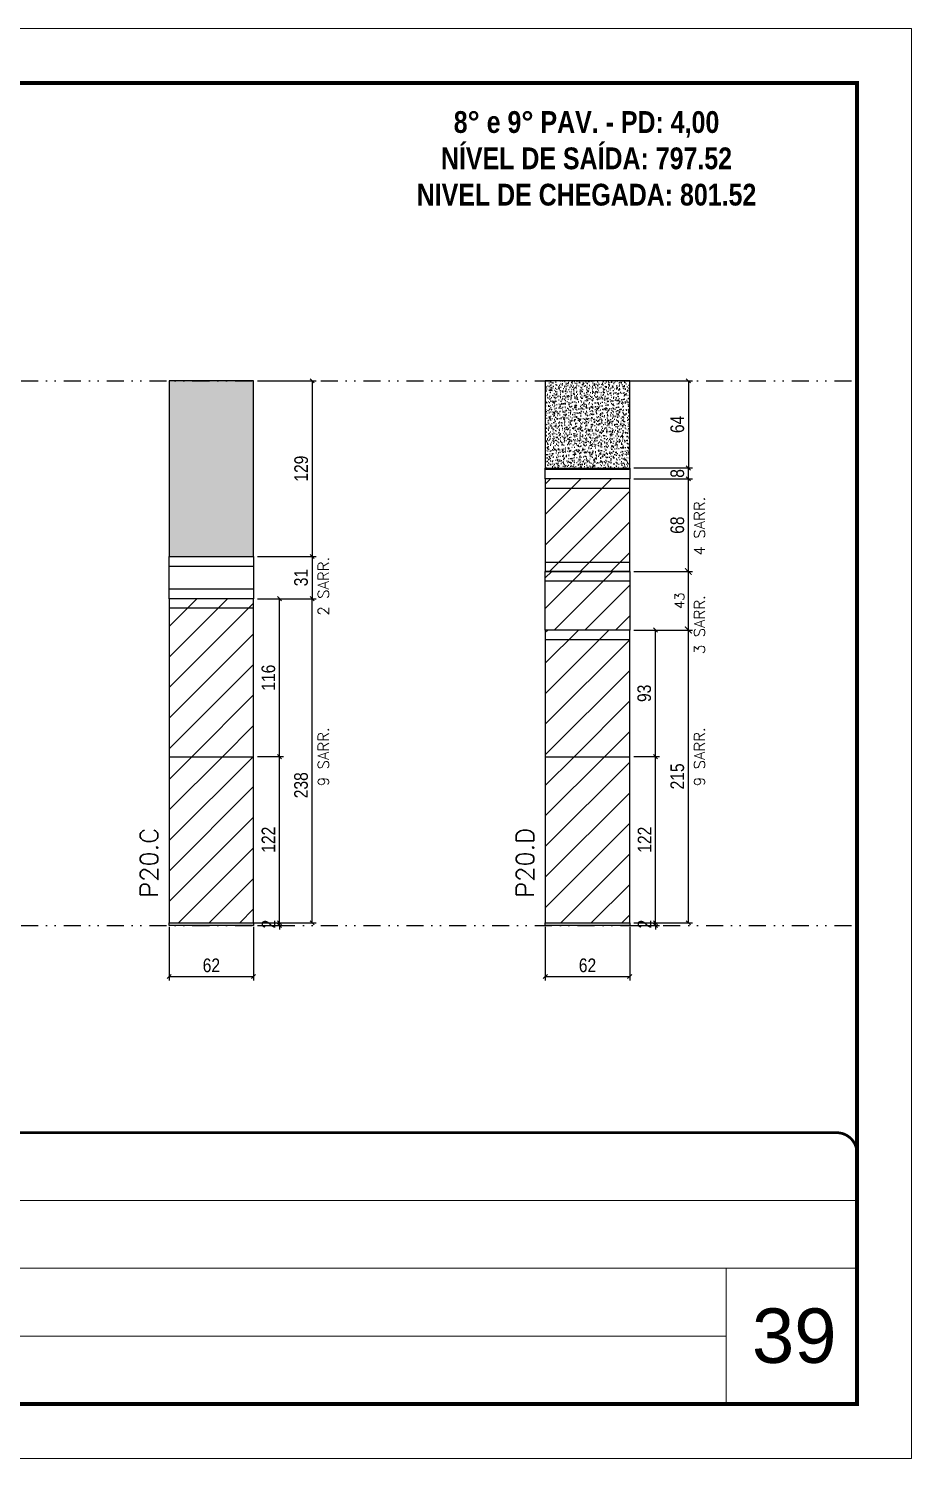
# Model space of a CAD drawing. Extents: x 28748 to 35002, y 14885 to 43501.
# Drawn here: x 32755 to 33403, y 32114 to 33164 of the extents above; entities that cross this region are included whole.
import ezdxf

# ---------------------------------------------------------------- set-up
doc = ezdxf.new("R2010")
doc.units = 0
for name, pattern in [('CONTINUO', [0]), ('DASHED', [0.75, 0.5, -0.25]), ('DIVIDE2', [0.625, 0.25, -0.125, 0, -0.125, 0, -0.125])]:
    doc.linetypes.add(name, pattern=pattern)
for name, color, linetype, lineweight in [('CARIMBO', 255, 'Continuous', 9), ('Folhas', 255, 'Continuous', 9), ('Hachura', 251, 'Continuous', 9), ('SARRAFO DE PRESSAO', 251, 'DASHED', 9), ('Texto Seção', 7, 'Continuous', 15)]:
    doc.layers.add(name, color=color, linetype=linetype, lineweight=lineweight)
for name, color, linetype in [('COTA', 241, 'Continuous'), ('NOMENCLATURA', 7, 'Continuous'), ('Nível', 160, 'Continuous'), ('Painéis', 200, 'Continuous'), ('SARR_2.2x7', 40, 'Continuous')]:
    doc.layers.add(name, color=color, linetype=linetype)
doc.styles.add('ARIAL', font='arial.ttf')
doc.styles.add('COTA TECNICA', font='techl___.ttf', dxfattribs={"height": 10})
doc.styles.add('COTA TECNICA-50', font='techl___.ttf', dxfattribs={"height": 10})
doc.styles.add('REGUA-120', font='ROMANS.shx', dxfattribs={"height": 15})
doc.styles.add('ROMANC', font='techb___.ttf', dxfattribs={"height": 2.5})
doc.styles.add('ROMANS', font='romans.shx')
doc.dimstyles.new('COTA PAINEL-50', dxfattribs={"dimtxt": 10, "dimasz": 3, "dimexe": 3, "dimexo": 3, "dimgap": 3, "dimtad": 1, "dimdec": 1, "dimzin": 12, "dimdsep": 46, "dimtxsty": 'COTA TECNICA-50', "dimblk1": 'OBLIQUE', "dimblk2": 'OBLIQUE', "dimsah": 1, "dimcen": 0.9, "dimclrd": 4, "dimclre": 4, "dimclrt": 240, "dimadec": 1, "dimazin": 3, "dimtfac": 1, "dimtdec": 1, "dimtmove": 0, "dimatfit": 3, "dimfxl": 1, "dimtolj": 1, "dimtzin": 12, "dimarcsym": 0})
doc.dimstyles.new('Cota Paínel', dxfattribs={"dimtxt": 7, "dimasz": 5, "dimexe": 3, "dimexo": 3, "dimgap": 3, "dimtad": 1, "dimdec": 1, "dimzin": 12, "dimdsep": 46, "dimtxsty": 'ROMANS', "dimblk": 'ARCHTICK', "dimcen": 0, "dimclrd": 4, "dimclre": 4, "dimclrt": 1, "dimadec": 1, "dimazin": 3, "dimtfac": 1, "dimtdec": 1, "dimtmove": 0, "dimatfit": 3, "dimldrblk": 'OBLIQUE', "dimfxl": 1, "dimtolj": 1, "dimtzin": 12, "dimarcsym": 0})
doc.dimstyles.new('PAINEL', dxfattribs={"dimtxt": 10, "dimasz": 3, "dimexe": 3, "dimexo": 3, "dimgap": 3, "dimtad": 1, "dimdec": 1, "dimzin": 12, "dimdsep": 46, "dimtxsty": 'COTA TECNICA', "dimblk1": 'OBLIQUE', "dimblk2": 'OBLIQUE', "dimsah": 1, "dimcen": 0.9, "dimclrd": 4, "dimclre": 4, "dimclrt": 240, "dimadec": 1, "dimazin": 3, "dimtfac": 1, "dimtdec": 1, "dimtmove": 0, "dimatfit": 3, "dimfxl": 1, "dimtolj": 1, "dimtzin": 12, "dimarcsym": 0})
pattern_1 = [(45, (-98791.431, -928.062), (-11.2253202, 11.2253202), [])]
pattern_2 = [(45, (-98735.236, -928.062), (-11.2253202, 11.2253202), [])]

# ---------------------------------------------------------------- blocks, each defined once
blk = doc.blocks.new('9999999999')
at = {"color": 30, "linetype": 'CONTINUO'}
for p, q in [((98564.6, 34379.6), (99584, 34379.6)), ((98564.6, 34329.8), (99488, 34329.8)), ((99584, 34329.8), (99488, 34329.8)), ((99488, 34329.8), (99488, 34230.2)), ((98564.6, 34280), (99488, 34280))]:
    blk.add_line(p, q, dxfattribs=at)
at = {"color": 30, "linetype": 'CONTINUO', "const_width": 2}
blk.add_lwpolyline([(99584, 34230.2), (99584, 34414.4, 0.414214), (99569, 34429.4), (98229, 34429.4, 0.414214), (98214, 34414.4), (98214, 34245.2, 0.414214), (98229, 34230.2), (99584, 34230.2)], format="xyb", dxfattribs=at)
at = {"layer": 'Folhas'}
blk.add_lwpolyline([(98139, 34190.2), (99624, 34190.2), (99624, 35240.2), (98139, 35240.2)], close=True, dxfattribs=at)
at = {"layer": 'Folhas', "color": 30, "const_width": 3}
blk.add_lwpolyline([(98214, 34230.2), (99584, 34230.2), (99584, 35200.2), (98214, 35200.2)], close=True, dxfattribs=at)
blk = doc.blocks.new('_Oblique')
at = {"color": 0, "linetype": 'ByBlock', "lineweight": -2}
blk.add_line((-0.5, -0.5), (0.5, 0.5), dxfattribs=at)
blk = doc.blocks.new('*D804')
at = {"layer": 'COTA', "color": 4, "lineweight": -2, "transparency": 16777216}
for p, q in [((32858.1, 32503.9), (32858.1, 32464.5)), ((32920.1, 32503.9), (32920.1, 32464.5)), ((32858.1, 32467.5), (32920.1, 32467.5))]:
    blk.add_line(p, q, dxfattribs=at)
at = {"layer": 'Defpoints', "color": 0, "transparency": 16777216}
for p in [(32858.1, 32506.9), (32920.1, 32506.9), (32920.1, 32467.5)]:
    blk.add_point(p, dxfattribs=at)
at = {"layer": 'COTA', "color": 4, "lineweight": -2, "transparency": 16777216, "xscale": 3, "yscale": 3, "zscale": 3, "rotation": 180}
blk.add_blockref('_Oblique', (32858.1, 32467.5), dxfattribs=at)
at = {"layer": 'COTA', "color": 4, "lineweight": -2, "transparency": 16777216, "xscale": 3, "yscale": 3, "zscale": 3}
blk.add_blockref('_Oblique', (32920.1, 32467.5), dxfattribs=at)
at = {"layer": 'COTA', "color": 240, "transparency": 16777216, "insert": (32889.1, 32475.6), "char_height": 10, "attachment_point": 5, "style": 'COTA TECNICA'}
blk.add_mtext('\\A1;62', dxfattribs=at)
blk = doc.blocks.new('*D805')
at = {"layer": 'COTA', "color": 4, "lineweight": -2, "transparency": 16777216}
for p, q in [((32939.1, 32506.9), (32939.1, 32509.9)), ((32923.1, 32506.9), (32942.1, 32506.9)), ((32923.1, 32504.9), (32942.1, 32504.9)), ((32939.1, 32504.9), (32939.1, 32506.9)), ((32939.1, 32504.9), (32939.1, 32501.9))]:
    blk.add_line(p, q, dxfattribs=at)
at = {"layer": 'Defpoints', "color": 0, "transparency": 16777216}
for p in [(32920.1, 32506.9), (32920.1, 32504.9), (32939.1, 32506.9)]:
    blk.add_point(p, dxfattribs=at)
at = {"layer": 'COTA', "color": 4, "lineweight": -2, "transparency": 16777216, "xscale": 3, "yscale": 3, "zscale": 3}
for p, rotation in [((32939.1, 32506.9), 270), ((32939.1, 32504.9), 90)]:
    blk.add_blockref('_Oblique', p, dxfattribs=dict(at, rotation=rotation))
at = {"layer": 'COTA', "color": 240, "transparency": 16777216, "insert": (32931.1, 32505.9), "char_height": 10, "attachment_point": 5, "rotation": 90, "style": 'COTA TECNICA-50'}
blk.add_mtext('\\A1;2', dxfattribs=at)
blk = doc.blocks.new('*D1666')
at = {"layer": 'COTA', "color": 4, "linetype": 'ByBlock', "lineweight": -2, "transparency": 16777216}
for p, q in [((32923.1, 32904.9), (32966.2, 32904.9)), ((32963.2, 32904.9), (32963.2, 32775.9)), ((32923.1, 32775.9), (32966.2, 32775.9))]:
    blk.add_line(p, q, dxfattribs=at)
at = {"layer": 'Defpoints', "color": 0, "linetype": 'ByBlock', "transparency": 16777216}
for p in [(32920.1, 32904.9), (32920.1, 32775.9), (32963.2, 32775.9)]:
    blk.add_point(p, dxfattribs=at)
at = {"layer": 'COTA', "color": 4, "linetype": 'ByBlock', "lineweight": -2, "transparency": 16777216, "xscale": 3, "yscale": 3, "zscale": 3}
for p, rotation in [((32963.2, 32904.9), 90), ((32963.2, 32775.9), 270)]:
    blk.add_blockref('_Oblique', p, dxfattribs=dict(at, rotation=rotation))
at = {"layer": 'COTA', "color": 240, "linetype": 'ByBlock', "transparency": 16777216, "insert": (32955.1, 32840.4), "char_height": 10, "attachment_point": 5, "rotation": 90, "style": 'COTA TECNICA'}
blk.add_mtext('\\A1;129', dxfattribs=at)
blk = doc.blocks.new('*D1667')
at = {"layer": 'COTA', "color": 4, "linetype": 'ByBlock', "lineweight": -2, "transparency": 16777216}
for p, q in [((32923.1, 32744.9), (32966.2, 32744.9)), ((32963.2, 32506.9), (32963.2, 32744.9)), ((32923.1, 32506.9), (32966.2, 32506.9))]:
    blk.add_line(p, q, dxfattribs=at)
at = {"layer": 'Defpoints', "color": 0, "linetype": 'ByBlock', "transparency": 16777216}
for p in [(32920.1, 32744.9), (32963.2, 32744.9), (32920.1, 32506.9)]:
    blk.add_point(p, dxfattribs=at)
at = {"layer": 'COTA', "color": 4, "linetype": 'ByBlock', "lineweight": -2, "transparency": 16777216, "xscale": 3, "yscale": 3, "zscale": 3}
for p, rotation in [((32963.2, 32744.9), 90), ((32963.2, 32506.9), 270)]:
    blk.add_blockref('_Oblique', p, dxfattribs=dict(at, rotation=rotation))
at = {"layer": 'COTA', "color": 240, "linetype": 'ByBlock', "transparency": 16777216, "insert": (32955, 32607.9), "char_height": 10, "attachment_point": 5, "rotation": 90, "style": 'COTA TECNICA'}
blk.add_mtext('\\A1;238', dxfattribs=at)
blk = doc.blocks.new('*D812')
at = {"layer": 'COTA', "color": 4, "lineweight": -2, "transparency": 16777216}
for p, q in [((33134.4, 32503.9), (33134.4, 32464.5)), ((33196.4, 32503.9), (33196.4, 32464.5)), ((33134.4, 32467.5), (33196.4, 32467.5))]:
    blk.add_line(p, q, dxfattribs=at)
at = {"layer": 'Defpoints', "color": 0, "transparency": 16777216}
for p in [(33134.4, 32506.9), (33196.4, 32506.9), (33196.4, 32467.5)]:
    blk.add_point(p, dxfattribs=at)
at = {"layer": 'COTA', "color": 4, "lineweight": -2, "transparency": 16777216, "xscale": 3, "yscale": 3, "zscale": 3, "rotation": 180}
blk.add_blockref('_Oblique', (33134.4, 32467.5), dxfattribs=at)
at = {"layer": 'COTA', "color": 4, "lineweight": -2, "transparency": 16777216, "xscale": 3, "yscale": 3, "zscale": 3}
blk.add_blockref('_Oblique', (33196.4, 32467.5), dxfattribs=at)
at = {"layer": 'COTA', "color": 240, "transparency": 16777216, "insert": (33165.4, 32475.6), "char_height": 10, "attachment_point": 5, "style": 'COTA TECNICA'}
blk.add_mtext('\\A1;62', dxfattribs=at)
blk = doc.blocks.new('*D813')
at = {"layer": 'COTA', "color": 4, "lineweight": -2, "transparency": 16777216}
for p, q in [((33215.3, 32506.9), (33215.3, 32509.9)), ((33199.4, 32506.9), (33218.3, 32506.9)), ((33199.4, 32504.9), (33218.3, 32504.9)), ((33215.3, 32504.9), (33215.3, 32506.9)), ((33215.3, 32504.9), (33215.3, 32501.9))]:
    blk.add_line(p, q, dxfattribs=at)
at = {"layer": 'Defpoints', "color": 0, "transparency": 16777216}
for p in [(33196.4, 32506.9), (33196.4, 32504.9), (33215.3, 32506.9)]:
    blk.add_point(p, dxfattribs=at)
at = {"layer": 'COTA', "color": 4, "lineweight": -2, "transparency": 16777216, "xscale": 3, "yscale": 3, "zscale": 3}
for p, rotation in [((33215.3, 32506.9), 270), ((33215.3, 32504.9), 90)]:
    blk.add_blockref('_Oblique', p, dxfattribs=dict(at, rotation=rotation))
at = {"layer": 'COTA', "color": 240, "transparency": 16777216, "insert": (33207.3, 32505.9), "char_height": 10, "attachment_point": 5, "rotation": 90, "style": 'COTA TECNICA-50'}
blk.add_mtext('\\A1;2', dxfattribs=at)
blk = doc.blocks.new('*D1669')
at = {"layer": 'COTA', "color": 4, "linetype": 'ByBlock', "lineweight": -2, "transparency": 16777216}
for p, q in [((33199.4, 32904.9), (33242.5, 32904.9)), ((33239.5, 32904.9), (33239.5, 32840.9)), ((33199.4, 32840.9), (33242.5, 32840.9))]:
    blk.add_line(p, q, dxfattribs=at)
at = {"layer": 'Defpoints', "color": 0, "linetype": 'ByBlock', "transparency": 16777216}
for p in [(33196.4, 32904.9), (33196.4, 32840.9), (33239.5, 32840.9)]:
    blk.add_point(p, dxfattribs=at)
at = {"layer": 'COTA', "color": 4, "linetype": 'ByBlock', "lineweight": -2, "transparency": 16777216, "xscale": 3, "yscale": 3, "zscale": 3}
for p, rotation in [((33239.5, 32904.9), 90), ((33239.5, 32840.9), 270)]:
    blk.add_blockref('_Oblique', p, dxfattribs=dict(at, rotation=rotation))
at = {"layer": 'COTA', "color": 240, "linetype": 'ByBlock', "transparency": 16777216, "insert": (33231.4, 32872.9), "char_height": 10, "attachment_point": 5, "rotation": 90, "style": 'COTA TECNICA'}
blk.add_mtext('\\A1;64', dxfattribs=at)
blk = doc.blocks.new('*D1670')
at = {"layer": 'COTA', "color": 4, "linetype": 'ByBlock', "lineweight": -2, "transparency": 16777216}
for p, q in [((33199.4, 32721.9), (33242.5, 32721.9)), ((33239.5, 32506.9), (33239.5, 32721.9)), ((33199.4, 32506.9), (33242.5, 32506.9))]:
    blk.add_line(p, q, dxfattribs=at)
at = {"layer": 'Defpoints', "color": 0, "linetype": 'ByBlock', "transparency": 16777216}
for p in [(33196.4, 32721.9), (33239.5, 32721.9), (33196.4, 32506.9)]:
    blk.add_point(p, dxfattribs=at)
at = {"layer": 'COTA', "color": 4, "linetype": 'ByBlock', "lineweight": -2, "transparency": 16777216, "xscale": 3, "yscale": 3, "zscale": 3}
for p, rotation in [((33239.5, 32721.9), 90), ((33239.5, 32506.9), 270)]:
    blk.add_blockref('_Oblique', p, dxfattribs=dict(at, rotation=rotation))
at = {"layer": 'COTA', "color": 240, "linetype": 'ByBlock', "transparency": 16777216, "insert": (33231.4, 32614.4), "char_height": 10, "attachment_point": 5, "rotation": 90, "style": 'COTA TECNICA'}
blk.add_mtext('\\A1;215', dxfattribs=at)
blk = doc.blocks.new('*D1671')
at = {"layer": 'COTA', "color": 4, "linetype": 'ByBlock', "lineweight": -2, "transparency": 16777216}
for p, q in [((32923.1, 32628.9), (32942.1, 32628.9)), ((32939.1, 32506.9), (32939.1, 32628.9)), ((32861.1, 32506.9), (32942.1, 32506.9))]:
    blk.add_line(p, q, dxfattribs=at)
at = {"layer": 'Defpoints', "color": 0, "linetype": 'ByBlock', "transparency": 16777216}
for p in [(32920.1, 32628.9), (32939.1, 32628.9), (32858.1, 32506.9)]:
    blk.add_point(p, dxfattribs=at)
at = {"layer": 'COTA', "color": 4, "linetype": 'ByBlock', "lineweight": -2, "transparency": 16777216, "xscale": 3, "yscale": 3, "zscale": 3}
for p, rotation in [((32939.1, 32628.9), 90), ((32939.1, 32506.9), 270)]:
    blk.add_blockref('_Oblique', p, dxfattribs=dict(at, rotation=rotation))
at = {"layer": 'COTA', "color": 240, "linetype": 'ByBlock', "transparency": 16777216, "insert": (32931, 32567.9), "char_height": 10, "attachment_point": 5, "rotation": 90, "style": 'COTA TECNICA'}
blk.add_mtext('\\A1;122', dxfattribs=at)
blk = doc.blocks.new('*D1672')
at = {"layer": 'COTA', "color": 4, "linetype": 'ByBlock', "lineweight": -2, "transparency": 16777216}
for p, q in [((32923.1, 32744.9), (32942.1, 32744.9)), ((32939.1, 32628.9), (32939.1, 32744.9)), ((32923.1, 32628.9), (32942.1, 32628.9))]:
    blk.add_line(p, q, dxfattribs=at)
at = {"layer": 'Defpoints', "color": 0, "linetype": 'ByBlock', "transparency": 16777216}
for p in [(32920.1, 32744.9), (32939.1, 32744.9), (32920.1, 32628.9)]:
    blk.add_point(p, dxfattribs=at)
at = {"layer": 'COTA', "color": 4, "linetype": 'ByBlock', "lineweight": -2, "transparency": 16777216, "xscale": 3, "yscale": 3, "zscale": 3}
for p, rotation in [((32939.1, 32744.9), 90), ((32939.1, 32628.9), 270)]:
    blk.add_blockref('_Oblique', p, dxfattribs=dict(at, rotation=rotation))
at = {"layer": 'COTA', "color": 240, "linetype": 'ByBlock', "transparency": 16777216, "insert": (32931, 32686.9), "char_height": 10, "attachment_point": 5, "rotation": 90, "style": 'COTA TECNICA'}
blk.add_mtext('\\A1;116', dxfattribs=at)
blk = doc.blocks.new('*D1673')
at = {"layer": 'COTA', "color": 4, "linetype": 'ByBlock', "lineweight": -2, "transparency": 16777216}
for p, q in [((33199.4, 32628.9), (33218.3, 32628.9)), ((33215.3, 32506.9), (33215.3, 32628.9)), ((33199.4, 32506.9), (33218.3, 32506.9))]:
    blk.add_line(p, q, dxfattribs=at)
at = {"layer": 'Defpoints', "color": 0, "linetype": 'ByBlock', "transparency": 16777216}
for p in [(33196.4, 32628.9), (33215.3, 32628.9), (33196.4, 32506.9)]:
    blk.add_point(p, dxfattribs=at)
at = {"layer": 'COTA', "color": 4, "linetype": 'ByBlock', "lineweight": -2, "transparency": 16777216, "xscale": 3, "yscale": 3, "zscale": 3}
for p, rotation in [((33215.3, 32628.9), 90), ((33215.3, 32506.9), 270)]:
    blk.add_blockref('_Oblique', p, dxfattribs=dict(at, rotation=rotation))
at = {"layer": 'COTA', "color": 240, "linetype": 'ByBlock', "transparency": 16777216, "insert": (33207.3, 32567.9), "char_height": 10, "attachment_point": 5, "rotation": 90, "style": 'COTA TECNICA'}
blk.add_mtext('\\A1;122', dxfattribs=at)
blk = doc.blocks.new('*D1661')
at = {"layer": 'COTA', "color": 4, "linetype": 'ByBlock', "lineweight": -2, "transparency": 16777216}
for p, q in [((33199.4, 32721.9), (33218.3, 32721.9)), ((33215.3, 32628.9), (33215.3, 32721.9)), ((33199.4, 32628.9), (33218.3, 32628.9))]:
    blk.add_line(p, q, dxfattribs=at)
at = {"layer": 'Defpoints', "color": 0, "linetype": 'ByBlock', "transparency": 16777216}
for p in [(33196.4, 32721.9), (33215.3, 32721.9), (33196.4, 32628.9)]:
    blk.add_point(p, dxfattribs=at)
at = {"layer": 'COTA', "color": 4, "linetype": 'ByBlock', "lineweight": -2, "transparency": 16777216, "xscale": 3, "yscale": 3, "zscale": 3}
for p, rotation in [((33215.3, 32721.9), 90), ((33215.3, 32628.9), 270)]:
    blk.add_blockref('_Oblique', p, dxfattribs=dict(at, rotation=rotation))
at = {"layer": 'COTA', "color": 240, "linetype": 'ByBlock', "transparency": 16777216, "insert": (33207.1, 32675.4), "char_height": 10, "attachment_point": 5, "rotation": 90, "style": 'COTA TECNICA'}
blk.add_mtext('\\A1;93', dxfattribs=at)
blk = doc.blocks.new('_ArchTick')
at = {"color": 0, "linetype": 'ByBlock', "const_width": 0.15}
blk.add_lwpolyline([(-0.5, -0.5), (0.5, 0.5)], dxfattribs=at)
blk = doc.blocks.new('*D1662')
at = {"layer": 'COTA', "color": 4, "lineweight": -2, "transparency": 16777216}
for p, q in [((33199.4, 32764.9), (33242.5, 32764.9)), ((33239.5, 32721.9), (33239.5, 32764.9)), ((33199.4, 32721.9), (33242.5, 32721.9))]:
    blk.add_line(p, q, dxfattribs=at)
at = {"layer": 'Defpoints', "color": 0, "transparency": 16777216}
for p in [(33196.4, 32764.9), (33239.5, 32764.9), (33196.4, 32721.9)]:
    blk.add_point(p, dxfattribs=at)
at = {"layer": 'COTA', "color": 4, "lineweight": -2, "transparency": 16777216, "xscale": 5, "yscale": 5, "zscale": 5}
for p, rotation in [((33239.5, 32764.9), 90), ((33239.5, 32721.9), 270)]:
    blk.add_blockref('_ArchTick', p, dxfattribs=dict(at, rotation=rotation))
at = {"layer": 'COTA', "color": 1, "transparency": 16777216, "insert": (33233, 32743.4), "char_height": 7, "attachment_point": 5, "rotation": 90, "style": 'ROMANS'}
blk.add_mtext('\\A1;43', dxfattribs=at)
blk = doc.blocks.new('*D2125')
at = {"layer": 'COTA', "color": 4, "lineweight": -2, "transparency": 16777216}
for p, q in [((33199.4, 32832.9), (33242.5, 32832.9)), ((33239.5, 32764.9), (33239.5, 32832.9)), ((33199.4, 32764.9), (33242.5, 32764.9))]:
    blk.add_line(p, q, dxfattribs=at)
at = {"layer": 'Defpoints', "color": 0, "transparency": 16777216}
for p in [(33196.4, 32832.9), (33239.5, 32832.9), (33196.4, 32764.9)]:
    blk.add_point(p, dxfattribs=at)
at = {"layer": 'COTA', "color": 4, "lineweight": -2, "transparency": 16777216, "xscale": 3, "yscale": 3, "zscale": 3}
for p, rotation in [((33239.5, 32832.9), 90), ((33239.5, 32764.9), 270)]:
    blk.add_blockref('_Oblique', p, dxfattribs=dict(at, rotation=rotation))
at = {"layer": 'COTA', "color": 240, "transparency": 16777216, "insert": (33231.4, 32798.9), "char_height": 10, "attachment_point": 5, "rotation": 90, "style": 'COTA TECNICA'}
blk.add_mtext('\\A1;68', dxfattribs=at)
blk = doc.blocks.new('*D2445')
at = {"layer": 'COTA', "color": 4, "lineweight": -2, "transparency": 16777216}
for p, q in [((32923.1, 32775.9), (32966.2, 32775.9)), ((32963.2, 32775.9), (32963.2, 32744.9)), ((32923.1, 32744.9), (32966.2, 32744.9))]:
    blk.add_line(p, q, dxfattribs=at)
at = {"layer": 'Defpoints', "color": 0, "transparency": 16777216}
for p in [(32920.1, 32775.9), (32920.1, 32744.9), (32963.2, 32744.9)]:
    blk.add_point(p, dxfattribs=at)
at = {"layer": 'COTA', "color": 4, "lineweight": -2, "transparency": 16777216, "xscale": 3, "yscale": 3, "zscale": 3}
for p, rotation in [((32963.2, 32775.9), 90), ((32963.2, 32744.9), 270)]:
    blk.add_blockref('_Oblique', p, dxfattribs=dict(at, rotation=rotation))
at = {"layer": 'COTA', "color": 240, "transparency": 16777216, "insert": (32955, 32760.4), "char_height": 10, "attachment_point": 5, "rotation": 90, "style": 'COTA TECNICA'}
blk.add_mtext('\\A1;31', dxfattribs=at)
blk = doc.blocks.new('*D2613')
at = {"layer": 'COTA', "color": 4, "lineweight": -2, "transparency": 16777216}
for p, q in [((33199.4, 32840.9), (33242.5, 32840.9)), ((33239.5, 32832.9), (33239.5, 32840.9)), ((33199.4, 32832.9), (33242.5, 32832.9))]:
    blk.add_line(p, q, dxfattribs=at)
at = {"layer": 'Defpoints', "color": 0, "transparency": 16777216}
for p in [(33196.4, 32840.9), (33239.5, 32840.9), (33196.4, 32832.9)]:
    blk.add_point(p, dxfattribs=at)
at = {"layer": 'COTA', "color": 4, "lineweight": -2, "transparency": 16777216, "xscale": 3, "yscale": 3, "zscale": 3}
for p, rotation in [((33239.5, 32840.9), 90), ((33239.5, 32832.9), 270)]:
    blk.add_blockref('_Oblique', p, dxfattribs=dict(at, rotation=rotation))
at = {"layer": 'COTA', "color": 240, "transparency": 16777216, "insert": (33231.4, 32836.9), "char_height": 10, "attachment_point": 5, "rotation": 90, "style": 'COTA TECNICA'}
blk.add_mtext('\\A1;8', dxfattribs=at)

msp = doc.modelspace()

# ---------------------------------------------------------------- hatches: boundary and pattern name
at = {"layer": 'COTA', "linetype": 'ByBlock'}
h = msp.add_hatch(dxfattribs=at)
h.set_pattern_fill('AR-CONC', color=256, scale=0.03)
h.set_pattern_definition([(50, (-98791.431, -894.0617), (5.46554007, -0.47817257), [0.5715, -6.2865]), (355, (-98791.431, -894.0617), (-1.05730264, 5.73170536), [0.4572, -5.02921753]), (100.4514447, (-98790.9756, -894.1015), (4.40823741, 5.25353256), [0.48570026, -5.34270734]), (46.1842, (-98791.431, -892.5377), (8.13237123, -1.26126984), [0.85725, -9.42975]), (96.6355576, (-98790.753, -892.643), (7.122124, 7.42278374), [0.7285507, -8.01406824]), (351.184151, (-98791.431, -892.538), (7.122124, 7.42278374), [0.685799, -7.54379196]), (21, (-98790.669, -892.9187), (4.54843174, -3.06795595), [0.5715, -6.2865]), (326, (-98790.669, -892.9187), (1.85406085, 5.52563898), [0.4572, -5.0292]), (71.451445, (-98790.29, -893.1743), (6.40249258, 2.45768307), [0.48570026, -5.34269813]), (37.5, (-98791.431, -894.0617), (0.092658098, 2.536651166), [0, -4.96824, 0, -5.1054, 0, -5.04825]), (7.5, (-98791.431, -894.0617), (2.004589875, 3.005417245), [0, -2.91084, 0, -4.85394, 0, -1.92405]), (327.5, (-98793.1303, -894.0617), (4.067717855, -0.17186232), [0, -1.905, 0, -5.9436, 0, -7.8867]), (317.5, (-98793.8923, -894.0617), (4.44387544, 0.76279473), [0, -2.4765, 0, -3.94716, 0, -5.6007])])
h.paths.add_polyline_path([(32920.15, 32904.85), (32858.15, 32904.85), (32858.15, 32775.85), (32920.15, 32775.85)])
h = msp.add_hatch(dxfattribs=at)
h.set_pattern_fill('AR-CONC', color=256, scale=0.03)
h.set_pattern_definition([(50, (-98735.2356, -885.0617), (5.46554007, -0.47817257), [0.5715, -6.2865]), (355, (-98735.2356, -885.0617), (-1.05730264, 5.73170536), [0.4572, -5.02921753]), (100.4514447, (-98734.78, -885.1015), (4.40823741, 5.25353256), [0.48570026, -5.34270734]), (46.1842, (-98735.2356, -883.5377), (8.13237123, -1.26126984), [0.85725, -9.42975]), (96.6355576, (-98734.558, -883.643), (7.122124, 7.42278374), [0.7285507, -8.01406824]), (351.184151, (-98735.2356, -883.538), (7.122124, 7.42278374), [0.685799, -7.54379196]), (21, (-98734.4736, -883.9187), (4.54843174, -3.06795595), [0.5715, -6.2865]), (326, (-98734.4736, -883.9187), (1.85406085, 5.52563898), [0.4572, -5.0292]), (71.451445, (-98734.0945, -884.1743), (6.40249258, 2.45768307), [0.48570026, -5.34269813]), (37.5, (-98735.2356, -885.0617), (0.092658098, 2.536651166), [0, -4.96824, 0, -5.1054, 0, -5.04825]), (7.5, (-98735.2356, -885.0617), (2.004589875, 3.005417245), [0, -2.91084, 0, -4.85394, 0, -1.92405]), (327.5, (-98736.9348, -885.0617), (4.067717855, -0.17186232), [0, -1.905, 0, -5.9436, 0, -7.8867]), (317.5, (-98737.6968, -885.0617), (4.44387544, 0.76279473), [0, -2.4765, 0, -3.94716, 0, -5.6007])])
h.paths.add_polyline_path([(33196.42, 32904.85), (33134.42, 32904.85), (33134.42, 32840.85), (33196.42, 32840.85)])
at = {"layer": 'Hachura'}
h = msp.add_hatch(dxfattribs=at)
h.set_pattern_fill('ANSI31', color=256, scale=5)
h.set_pattern_definition([(45, (1585, 0), (-11.22532, 11.22532), [])])
h.paths.add_polyline_path([(33196.42, 32832.85), (33134.42, 32832.85), (33134.42, 32764.85), (33196.42, 32764.85)])
h = msp.add_hatch(dxfattribs=at)
h.set_pattern_fill('ANSI31', color=256, scale=5)
h.set_pattern_definition([(45, (28969.309, 35532.31), (-11.22532, 11.22532), [])])
h.paths.add_polyline_path([(33196.42, 32721.85), (33196.42, 32764.85), (33134.42, 32764.85), (33134.42, 32721.85)])
at = {"layer": 'Hachura', "linetype": 'ByBlock'}
h = msp.add_hatch(dxfattribs=at)
h.set_pattern_fill('ANSI31', color=256, scale=5)
h.set_pattern_definition(pattern_1)
h.paths.add_polyline_path([(32920.15, 32748.85), (32920.15, 32744.85), (32858.15, 32744.85), (32858.15, 32748.85), (32858.15, 32628.85), (32920.15, 32628.85)])
h = msp.add_hatch(dxfattribs=at)
h.set_pattern_fill('ANSI31', color=256, scale=5)
h.set_pattern_definition(pattern_2)
h.paths.add_polyline_path([(33196.42, 32712.85), (33196.42, 32721.85), (33134.42, 32721.85), (33134.42, 32712.85), (33134.42, 32628.85), (33196.42, 32628.85)])
h = msp.add_hatch(dxfattribs=at)
h.set_pattern_fill('ANSI31', color=256, scale=5)
h.set_pattern_definition(pattern_1)
h.paths.add_polyline_path([(32920.15, 32628.85), (32858.15, 32628.85), (32858.15, 32506.85), (32920.15, 32506.85)])
h = msp.add_hatch(dxfattribs=at)
h.set_pattern_fill('ANSI31', color=256, scale=5)
h.set_pattern_definition(pattern_2)
h.paths.add_polyline_path([(33196.42, 32628.85), (33134.42, 32628.85), (33134.42, 32506.85), (33196.42, 32506.85)])

# ---------------------------------------------------------------- linework, layer by layer
at = {"layer": 'COTA', "linetype": 'ByBlock'}
for points in [[(32858.15, 32775.85), (32920.15, 32775.85), (32920.15, 32904.85), (32858.15, 32904.85)], [(33134.42, 32840.85), (33196.42, 32840.85), (33196.42, 32904.85), (33134.42, 32904.85)]]:
    msp.add_lwpolyline(points, close=True, dxfattribs=at)
at = {"layer": 'Nível', "color": 4, "linetype": 'DIVIDE2', "ltscale": 50}
for p, q in [((32309, 32904.85), (33363.34, 32904.85)), ((32309, 32504.85), (33363.34, 32504.85))]:
    msp.add_line(p, q, dxfattribs=at)
at = {"layer": 'Painéis'}
for p, q in [((33134.42, 32832.85), (33134.42, 32840.85)), ((33134.42, 32840.85), (33196.42, 32840.85)), ((33196.42, 32840.85), (33196.42, 32832.85)), ((33196.42, 32832.85), (33134.42, 32832.85)), ((33134.42, 32832.85), (33134.42, 32764.85)), ((33196.42, 32764.85), (33196.42, 32832.85)), ((32858.15, 32775.85), (32920.15, 32775.85)), ((32858.15, 32744.85), (32858.15, 32775.85)), ((32920.15, 32775.85), (32920.15, 32744.85)), ((33196.42, 32764.85), (33134.42, 32764.85)), ((33134.42, 32764.85), (33196.42, 32764.85)), ((32920.15, 32744.85), (32858.15, 32744.85)), ((32858.15, 32744.85), (32858.15, 32735.85)), ((32920.15, 32744.85), (32858.15, 32744.85)), ((32920.15, 32735.85), (32920.15, 32744.85)), ((32858.15, 32628.85), (32920.15, 32628.85)), ((33134.42, 32628.85), (33196.42, 32628.85))]:
    msp.add_line(p, q, dxfattribs=at)
for points in [[(33134.42, 32764.85), (33196.42, 32764.85), (33196.42, 32721.85), (33134.42, 32721.85)], [(32858.15, 32506.85), (32920.15, 32506.85), (32920.15, 32504.85), (32858.15, 32504.85)], [(33134.42, 32506.85), (33196.42, 32506.85), (33196.42, 32504.85), (33134.42, 32504.85)]]:
    msp.add_lwpolyline(points, close=True, dxfattribs=at)
for points in [[(32858.15, 32735.85), (32858.15, 32506.85), (32920.15, 32506.85), (32920.15, 32735.85)], [(33196.42, 32712.85), (33196.42, 32721.85), (33134.42, 32721.85), (33134.42, 32712.85)], [(33134.42, 32712.85), (33134.42, 32506.85), (33196.42, 32506.85), (33196.42, 32712.85)]]:
    msp.add_lwpolyline(points, dxfattribs=at)
at = {"layer": 'SARR_2.2x7'}
for p, q in [((33196.42, 32839.85), (33134.42, 32839.85)), ((33196.42, 32825.85), (33134.42, 32825.85)), ((33134.42, 32771.85), (33196.42, 32771.85)), ((32858.15, 32768.85), (32920.15, 32768.85)), ((32920.15, 32751.85), (32858.15, 32751.85)), ((33196.42, 32757.85), (33134.42, 32757.85)), ((32920.15, 32737.85), (32858.15, 32737.85)), ((33134.42, 32714.85), (33196.42, 32714.85))]:
    msp.add_line(p, q, dxfattribs=at)

# ---------------------------------------------------------------- block references
at = {"layer": 'SARRAFO DE PRESSAO', "color": 6, "linetype": 'ByBlock'}
msp.add_blockref('9999999999', (-66220.64, -2076.64), dxfattribs=at)

# ---------------------------------------------------------------- texts
at = {"layer": 'CARIMBO', "style": 'ARIAL'}
msp.add_text('39', height=40, dxfattribs=at).set_placement((33286.2, 32183.71))
at = {"layer": 'NOMENCLATURA', "color": 2, "insert": (33164.67, 33129.63), "char_height": 16, "attachment_point": 2, "style": 'ROMANC'}
msp.add_mtext_dynamic_manual_height_columns('\\P8° e 9° PAV. - PD: 4,00\\PNÍVEL DE SAÍDA: 797.52\\PNIVEL DE CHEGADA: 801.52', width=300.2766, gutter_width=1, heights=[0], dxfattribs=at)
at = {"layer": 'Texto Seção', "linetype": 'Continuous', "style": 'ROMANS'}
for s, p in [('4 SARR.', (33251.68, 32776.63)), ('2 SARR.', (32975.42, 32732.44)), ('3 SARR.', (33251.68, 32704.23)), ('9 SARR.', (32975.42, 32607.22)), ('9 SARR.', (33251.68, 32607.22))]:
    msp.add_text(s, height=8, rotation=90, dxfattribs=at).set_placement(p)
at = {"layer": 'Texto Seção', "char_height": 13, "width": 285.3299, "attachment_point": 7, "rotation": 90, "style": 'REGUA-120'}
for s, insert in [('P20.C', (32849.82, 32525.32)), ('P20.D', (33126.09, 32525.32))]:
    msp.add_mtext(s, dxfattribs=dict(at, insert=insert))

# ---------------------------------------------------------------- dimensions: what is measured, and where the dimension line sits
at = {"layer": 'COTA', "linetype": 'ByBlock'}
for base, p1, p2, picture, middle in [((32963.23, 32775.85), (32920.15, 32904.85), (32920.15, 32775.85), '*D1666', (32955.14, 32840.35)), ((33239.5, 32840.85), (33196.42, 32904.85), (33196.42, 32840.85), '*D1669', (33231.4, 32872.85)), ((33239.5, 32721.85), (33196.42, 32506.85), (33196.42, 32721.85), '*D1670', (33231.39, 32614.35)), ((32939.06, 32628.85), (32858.15, 32506.85), (32920.15, 32628.85), '*D1671', (32931, 32567.85)), ((33215.32, 32628.85), (33196.42, 32506.85), (33196.42, 32628.85), '*D1673', (33207.27, 32567.85))]:
    dim = msp.add_linear_dim(base=base, p1=p1, p2=p2, angle=90, dimstyle='PAINEL', dxfattribs=at)
    dim.commit()
    dim.dimension.update_dxf_attribs({"geometry": picture, "text_midpoint": middle})
at = {"layer": 'COTA'}
for base, p1, p2, dimstyle, picture, middle in [((33239.5, 32840.85), (33196.42, 32832.85), (33196.42, 32840.85), 'PAINEL', '*D2613', (33239.5, 32836.85)), ((32939.06, 32506.85), (32920.15, 32504.85), (32920.15, 32506.85), 'COTA PAINEL-50', '*D805', (32939.06, 32505.85)), ((33215.32, 32506.85), (33196.42, 32504.85), (33196.42, 32506.85), 'COTA PAINEL-50', '*D813', (33215.32, 32505.85))]:
    dim = msp.add_linear_dim(base=base, p1=p1, p2=p2, angle=90, dimstyle=dimstyle, dxfattribs=at)
    dim.commit()
    dim.dimension.update_dxf_attribs({"geometry": picture, "text_midpoint": middle, "dimtype": 160})
for base, p1, p2, dimstyle, picture, middle in [((33239.5, 32832.85), (33196.42, 32764.85), (33196.42, 32832.85), 'PAINEL', '*D2125', (33231.38, 32798.85)), ((32963.23, 32744.85), (32920.15, 32775.85), (32920.15, 32744.85), 'PAINEL', '*D2445', (32955.01, 32760.35)), ((33239.5, 32764.85), (33196.42, 32721.85), (33196.42, 32764.85), 'Cota Paínel', '*D1662', (33233, 32743.35))]:
    dim = msp.add_linear_dim(base=base, p1=p1, p2=p2, angle=90, dimstyle=dimstyle, dxfattribs=at)
    dim.commit()
    dim.dimension.update_dxf_attribs({"geometry": picture, "text_midpoint": middle})
at = {"layer": 'COTA', "linetype": 'ByBlock'}
dim = msp.add_linear_dim(base=(32963.23, 32744.85), p1=(32920.15, 32506.85), p2=(32920.15, 32744.85), angle=90, dimstyle='PAINEL', dxfattribs=at)
dim.commit()
dim.dimension.update_dxf_attribs({"geometry": '*D1667', "text_midpoint": (32963.23, 32607.85), "dimtype": 160})
for base, p1, p2, picture, middle in [((32939.06, 32744.85), (32920.15, 32628.85), (32920.15, 32744.85), '*D1672', (32930.95, 32686.85)), ((33215.32, 32721.85), (33196.42, 32628.85), (33196.42, 32721.85), '*D1661', (33207.08, 32675.35))]:
    dim = msp.add_linear_dim(base=base, p1=p1, p2=p2, angle=90, dimstyle='PAINEL', override={"dimtmove": 1}, dxfattribs=at)
    dim.commit()
    dim.dimension.update_dxf_attribs({"geometry": picture, "text_midpoint": middle})
at = {"layer": 'COTA'}
for base, p1, p2, picture, middle in [((32920.15, 32467.51), (32858.15, 32506.85), (32920.15, 32506.85), '*D804', (32889.15, 32475.61)), ((33196.42, 32467.51), (33134.42, 32506.85), (33196.42, 32506.85), '*D812', (33165.42, 32475.61))]:
    dim = msp.add_linear_dim(base=base, p1=p1, p2=p2, dimstyle='PAINEL', override={"dimarcsym": 2}, dxfattribs=at)
    dim.commit()
    dim.dimension.update_dxf_attribs({"geometry": picture, "text_midpoint": middle})

doc.saveas('drawing.dxf')
